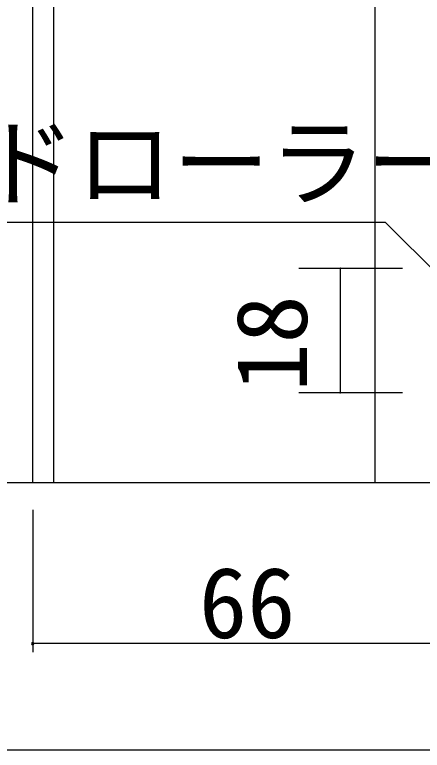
# Model space of a CAD drawing. Units: millimetres, scale not verified. Extents: x -800 to 800, y -554 to 554.
# Drawn here: x -499.9 to -440.9, y -27 to 79.5 of the extents above; entities that cross this region are included whole.
import ezdxf
from ezdxf.enums import TextEntityAlignment as Align

# ---------------------------------------------------------------- set-up
doc = ezdxf.new("R2010")
doc.units = ezdxf.units.MM
doc.header["$LTSCALE"] = 4
for name, color, linetype, lineweight in [('1-0', 7, 'Continuous', 25), ('1-4_0', 7, 'Continuous', 25), ('2-0', 7, 'Continuous', 25)]:
    doc.layers.add(name, color=color, linetype=linetype, lineweight=lineweight)
doc.styles.add('ＭＳ ゴシック', font='')
doc.styles.get('ＭＳ ゴシック').set_extended_font_data('MS Gothic')

msp = doc.modelspace()

# ---------------------------------------------------------------- linework, layer by layer
at = {"layer": '1-0'}
msp.add_lwpolyline([(152, -27), (-780, -27), (-780, 534)], dxfattribs=at)
at = {"layer": '1-4_0'}
msp.add_lwpolyline([(152, -27), (-780, -27), (-780, 534)], dxfattribs=at)
msp.add_lwpolyline([(152, -27), (-780, -27), (-780, 534)], dxfattribs=at)
at = {"layer": '2-0'}
for p, q in [((-497.286, 11.797), (-497.286, 173.053)), ((-494.283, 173.054), (-494.283, 11.798)), ((-447.787, 173.054), (-447.787, 11.798)), ((-526.087, 49.465), (-446.252, 49.465)), ((-446.252, 49.465), (-422.234, 25.446)), ((-458.786, 42.795), (-443.789, 42.795)), ((-452.789, 42.795), (-452.789, 24.794)), ((-452.749, 42.799), (-452.748, 42.795)), ((-458.786, 24.796), (-443.789, 24.796)), ((-452.749, 24.799), (-452.748, 24.796)), ((-602.837, 11.797), (-98.113, 11.797)), ((-497.286, 7.797), (-497.286, -12.81)), ((-497.286, 7.797), (-497.286, -12.81)), ((-431.289, -11.56), (-497.286, -11.56))]:
    msp.add_line(p, q, dxfattribs=at)
for centre, radius, start, end in [((-452.776, 42.795), 0.0488, 173.23135, 177.77823), ((-452.772, 42.795), 0.053, 177.81887, 182.18113), ((-452.771, 42.795), 0.0542, 182.11005, 186.42467), ((-452.78, 42.796), 0.0446, 163.77518, 168.57377), ((-452.778, 42.795), 0.0467, 168.57197, 173.23319), ((-452.773, 42.794), 0.0518, 186.42206, 190.84675), ((-452.776, 42.794), 0.0493, 190.84404, 195.4083), ((-452.782, 42.796), 0.0424, 158.8181, 163.77676), ((-452.778, 42.793), 0.0467, 195.40564, 200.13983), ((-452.784, 42.797), 0.0403, 153.67997, 158.8192), ((-452.781, 42.792), 0.044, 200.13747, 205.07127), ((-452.786, 42.798), 0.0383, 148.34447, 153.68026), ((-452.783, 42.791), 0.0414, 205.06953, 210.22965), ((-452.788, 42.799), 0.0365, 142.80263, 148.34359), ((-452.785, 42.79), 0.0389, 210.22897, 215.63606), ((-452.789, 42.8), 0.0349, 137.05604, 142.80022), ((-452.787, 42.789), 0.0367, 215.63694, 221.30167), ((-452.79, 42.8), 0.0337, 131.11998, 137.05178), ((-452.788, 42.787), 0.0348, 221.30466, 227.22328), ((-452.79, 42.801), 0.0329, 125.02571, 131.11373), ((-452.789, 42.786), 0.0334, 227.22879, 233.37888), ((-452.79, 42.801), 0.0326, 118.82113, 125.01761), ((-452.79, 42.786), 0.0325, 233.38707, 239.72466), ((-452.79, 42.801), 0.0329, 112.56894, 118.81163), ((-452.79, 42.785), 0.0322, 239.73523, 246.19473), ((-452.79, 42.8), 0.0338, 106.34211, 112.55879), ((-452.79, 42.786), 0.0326, 246.20688, 252.70485), ((-452.79, 42.799), 0.0354, 100.21722, 106.33225), ((-452.79, 42.787), 0.0337, 252.71739, 259.16015), ((-452.789, 42.796), 0.0379, 94.267, 100.20855), ((-452.789, 42.789), 0.0358, 259.17174, 265.4655), ((-452.789, 42.793), 0.0411, 88.55436, 94.2692), ((-452.789, 42.792), 0.0387, 265.46552, 271.53509), ((-452.789, 42.793), 0.0416, 82.96924, 88.59768), ((-452.789, 42.792), 0.0392, 271.49154, 277.46386), ((-452.789, 42.793), 0.0411, 77.37479, 82.96553), ((-452.789, 42.792), 0.0389, 277.46951, 283.37966), ((-452.789, 42.793), 0.0408, 71.83555, 77.37218), ((-452.789, 42.792), 0.039, 283.38385, 289.20212), ((-452.789, 42.793), 0.0408, 66.35796, 71.83403), ((-452.789, 42.793), 0.0394, 289.20479, 294.91481), ((-452.789, 42.793), 0.0408, 60.93896, 66.35744), ((-452.789, 42.793), 0.04, 294.91607, 300.51423), ((-452.789, 42.793), 0.0408, 55.56733, 60.93928), ((-452.79, 42.794), 0.0406, 300.51431, 306.00803), ((-452.789, 42.793), 0.0408, 50.2254, 55.56828), ((-452.79, 42.794), 0.0412, 306.0072, 311.41261), ((-452.789, 42.793), 0.0407, 44.89093, 50.22674), ((-452.79, 42.794), 0.0418, 311.41118, 316.75064), ((-452.789, 42.794), 0.0404, 39.53921, 44.89244), ((-452.791, 42.795), 0.0422, 316.74888, 322.04853), ((-452.791, 42.795), 0.0424, 322.04671, 327.33413), ((-452.788, 42.794), 0.04, 34.14505, 39.54061), ((-452.788, 42.794), 0.0395, 28.68508, 34.14609), ((-452.791, 42.795), 0.0424, 327.3325, 332.63459), ((-452.787, 42.794), 0.039, 23.13996, 28.68548), ((-452.791, 42.795), 0.0424, 332.6334, 337.97426), ((-452.787, 42.795), 0.0385, 17.49688, 23.13944), ((-452.791, 42.795), 0.0422, 337.97374, 343.37266), ((-452.786, 42.795), 0.0381, 11.75191, 17.49519), ((-452.79, 42.795), 0.042, 343.37304, 348.84251), ((-452.786, 42.795), 0.0379, 5.91206, 11.74885), ((-452.79, 42.795), 0.042, 348.84396, 354.38784), ((-452.79, 42.795), 0.0421, 354.3905, 0.00259), ((-452.776, 24.796), 0.0488, 173.23135, 177.77823), ((-452.772, 24.796), 0.053, 177.81887, 182.18113), ((-452.771, 24.796), 0.0542, 182.11005, 186.42467), ((-452.78, 24.796), 0.0446, 163.77518, 168.57377), ((-452.778, 24.796), 0.0467, 168.57197, 173.23319), ((-452.773, 24.795), 0.0518, 186.42206, 190.84675), ((-452.776, 24.795), 0.0493, 190.84404, 195.4083), ((-452.782, 24.797), 0.0424, 158.8181, 163.77676), ((-452.778, 24.794), 0.0467, 195.40564, 200.13983), ((-452.784, 24.798), 0.0403, 153.67997, 158.8192), ((-452.781, 24.793), 0.044, 200.13747, 205.07127), ((-452.786, 24.799), 0.0383, 148.34447, 153.68026), ((-452.783, 24.792), 0.0414, 205.06953, 210.22965), ((-452.788, 24.8), 0.0365, 142.80263, 148.34359), ((-452.785, 24.791), 0.0389, 210.22897, 215.63606), ((-452.789, 24.8), 0.0349, 137.05604, 142.80022), ((-452.787, 24.789), 0.0367, 215.63694, 221.30167), ((-452.79, 24.801), 0.0337, 131.11998, 137.05178), ((-452.788, 24.788), 0.0348, 221.30466, 227.22328), ((-452.79, 24.802), 0.0329, 125.02571, 131.11373), ((-452.789, 24.787), 0.0334, 227.22879, 233.37888), ((-452.79, 24.802), 0.0326, 118.82113, 125.01761), ((-452.79, 24.786), 0.0325, 233.38707, 239.72466), ((-452.79, 24.802), 0.0329, 112.56894, 118.81163), ((-452.79, 24.786), 0.0322, 239.73523, 246.19473), ((-452.79, 24.801), 0.0338, 106.34211, 112.55879), ((-452.79, 24.787), 0.0326, 246.20688, 252.70485), ((-452.79, 24.799), 0.0354, 100.21722, 106.33225), ((-452.79, 24.788), 0.0337, 252.71739, 259.16015), ((-452.789, 24.797), 0.0379, 94.267, 100.20855), ((-452.789, 24.79), 0.0358, 259.17174, 265.4655), ((-452.789, 24.794), 0.0411, 88.55436, 94.2692), ((-452.789, 24.793), 0.0387, 265.46552, 271.53509), ((-452.789, 24.793), 0.0416, 82.96924, 88.59768), ((-452.789, 24.793), 0.0392, 271.49154, 277.46386), ((-452.789, 24.794), 0.0411, 77.37479, 82.96553), ((-452.789, 24.793), 0.0389, 277.46951, 283.37966), ((-452.789, 24.794), 0.0408, 71.83555, 77.37218), ((-452.789, 24.793), 0.039, 283.38385, 289.20212), ((-452.789, 24.794), 0.0408, 66.35796, 71.83403), ((-452.789, 24.793), 0.0394, 289.20479, 294.91481), ((-452.789, 24.794), 0.0408, 60.93896, 66.35744), ((-452.789, 24.794), 0.04, 294.91607, 300.51423), ((-452.789, 24.794), 0.0408, 55.56733, 60.93928), ((-452.79, 24.794), 0.0406, 300.51431, 306.00803), ((-452.789, 24.794), 0.0408, 50.2254, 55.56828), ((-452.79, 24.795), 0.0412, 306.0072, 311.41261), ((-452.789, 24.794), 0.0407, 44.89093, 50.22674), ((-452.79, 24.795), 0.0418, 311.41118, 316.75064), ((-452.789, 24.794), 0.0404, 39.53921, 44.89244), ((-452.791, 24.796), 0.0422, 316.74888, 322.04853), ((-452.791, 24.796), 0.0424, 322.04671, 327.33413), ((-452.788, 24.795), 0.04, 34.14505, 39.54061), ((-452.788, 24.795), 0.0395, 28.68508, 34.14609), ((-452.791, 24.796), 0.0424, 327.3325, 332.63459), ((-452.787, 24.795), 0.039, 23.13996, 28.68548), ((-452.791, 24.796), 0.0424, 332.6334, 337.97426), ((-452.787, 24.795), 0.0385, 17.49688, 23.13944), ((-452.791, 24.796), 0.0422, 337.97374, 343.37266), ((-452.786, 24.796), 0.0381, 11.75191, 17.49519), ((-452.79, 24.796), 0.042, 343.37304, 348.84251), ((-452.786, 24.796), 0.0379, 5.91206, 11.74885), ((-452.79, 24.796), 0.042, 348.84396, 354.38784), ((-452.79, 24.796), 0.0421, 354.3905, 0.00259), ((-497.286, -11.56), 0.156, 0, 180), ((-497.286, -11.56), 0.156, 0, 180), ((-497.286, -11.56), 0.156, 180, 0), ((-497.286, -11.56), 0.156, 180, 0)]:
    msp.add_arc(centre, radius, start, end, dxfattribs=at)

# ---------------------------------------------------------------- texts
at = {"layer": '2-0', "style": 'ＭＳ ゴシック'}
for s, p in [('ガイドローラー', (-532.993, 49.865)), ('66', (-473.226, -13.825))]:
    msp.add_text(s, height=10.26, dxfattribs=at).set_placement(p, align=Align.BOTTOM_LEFT)
msp.add_text('18', height=10.26, rotation=90, dxfattribs=at).set_placement((-454.516, 24.936), align=Align.BOTTOM_LEFT)

doc.saveas('drawing.dxf')
